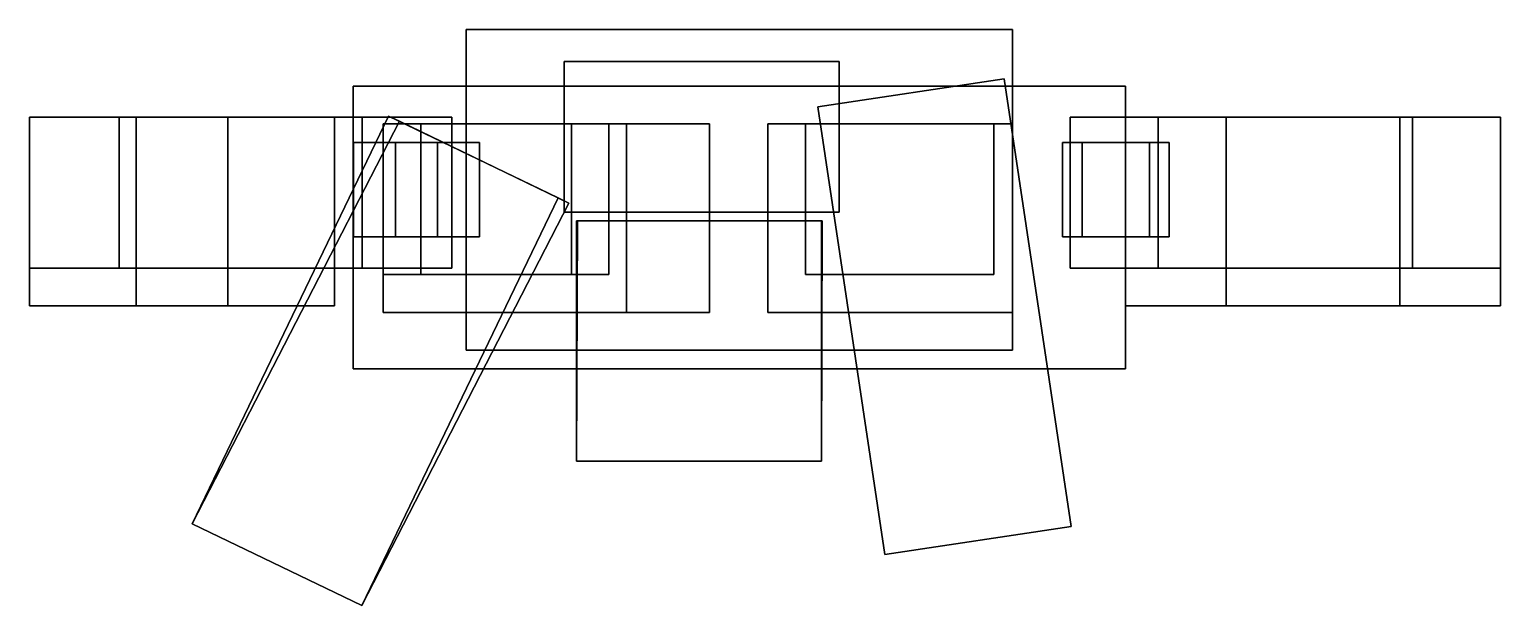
# Model space of a CAD drawing. Extents: x -0.352 to 0.429, y -0.279 to 0.026.
import ezdxf

# ---------------------------------------------------------------- set-up
doc = ezdxf.new("R2010")
doc.units = 0
doc.header["$MEASUREMENT"] = 0
doc.layers.get('0').update_dxf_attribs({"color": 8, "linetype": 'CONTINUOUS'})

msp = doc.modelspace()

# ---------------------------------------------------------------- meshes
at = {"color": 5}
mesh = msp.add_polymesh((6, 3), dxfattribs=at)
for k, corner in enumerate([(0.16997, -0.14358, 0.89), (0.16997, 0.02642, 0.89), (0.16997, 0.02642, 0.89), (-0.12003, -0.14358, 0.89), (-0.12003, 0.02642, 0.89), (-0.12003, 0.02642, 0.89), (-0.12003, -0.14358, 1.12), (-0.12003, 0.02642, 1.12), (-0.12003, 0.02642, 0.89), (0.16997, -0.14358, 1.12), (0.16997, 0.02642, 1.12), (0.16997, 0.02642, 0.89), (0.16997, -0.14358, 1.12), (0.16997, -0.14358, 1.12), (0.16997, -0.14358, 0.89), (-0.12003, -0.14358, 1.12), (-0.12003, -0.14358, 1.12), (-0.12003, -0.14358, 0.89)]):
    mesh.set_mesh_vertex(divmod(k, 3), corner)
at = {"color": 38}
mesh = msp.add_polymesh((6, 3), dxfattribs=at)
for k, corner in enumerate([(0.07794, -0.07049, 1.5472), (0.07794, 0.00951, 1.5472), (0.07794, 0.00951, 1.5472), (-0.06814, -0.07049, 1.5472), (-0.06814, 0.00951, 1.5472), (-0.06814, 0.00951, 1.5472), (-0.06814, -0.07049, 1.74509), (-0.06814, 0.00951, 1.74509), (-0.06814, 0.00951, 1.5472), (0.07794, -0.07049, 1.74509), (0.07794, 0.00951, 1.74509), (0.07794, 0.00951, 1.5472), (0.07794, -0.07049, 1.74509), (0.07794, -0.07049, 1.74509), (0.07794, -0.07049, 1.5472), (-0.06814, -0.07049, 1.74509), (-0.06814, -0.07049, 1.74509), (-0.06814, -0.07049, 1.5472)]):
    mesh.set_mesh_vertex(divmod(k, 3), corner)
mesh = msp.add_polymesh((6, 3))
for k, corner in enumerate([(0.10222, -0.25192), (0.10222, -0.25192), (0.10222, -0.25192), (0.06662, -0.01457, 0.12), (0.06662, -0.01457), (0.06662, -0.01457), (0.16551, 0.00026, 0.12), (0.16551, 0.00026), (0.06662, -0.01457), (0.20111, -0.23708), (0.20111, -0.23708), (0.10222, -0.25192), (0.20111, -0.23708), (0.20111, -0.23708), (0.10222, -0.25192), (0.16551, 0.00026, 0.12), (0.16551, 0.00026, 0.12), (0.06662, -0.01457, 0.12)]):
    mesh.set_mesh_vertex(divmod(k, 3), corner)
at = {"color": 5}
mesh = msp.add_polymesh((6, 3), dxfattribs=at)
for k, corner in enumerate([(0.22997, -0.15358, 1.12), (0.22997, -0.00358, 1.12), (0.22997, -0.00358, 1.12), (-0.18003, -0.15358, 1.12), (-0.18003, -0.00358, 1.12), (-0.18003, -0.00358, 1.12), (-0.18003, -0.15358, 1.5), (-0.18003, -0.00358, 1.5), (-0.18003, -0.00358, 1.12), (0.22997, -0.15358, 1.5), (0.22997, -0.00358, 1.5), (0.22997, -0.00358, 1.12), (0.22997, -0.15358, 1.5), (0.22997, -0.15358, 1.5), (0.22997, -0.15358, 1.12), (-0.18003, -0.15358, 1.5), (-0.18003, -0.15358, 1.5), (-0.18003, -0.15358, 1.12)]):
    mesh.set_mesh_vertex(divmod(k, 3), corner)
mesh = msp.add_polymesh((6, 3), dxfattribs=at)
for k, corner in enumerate([(-0.29527, -0.12009, 1.17934), (-0.29527, -0.02009, 1.17934), (-0.29527, -0.02009, 1.17934), (-0.35194, -0.12009, 1.19907), (-0.35194, -0.02009, 1.19907), (-0.35194, -0.02009, 1.19907), (-0.24669, -0.12009, 1.50127), (-0.24669, -0.02009, 1.50127), (-0.35194, -0.02009, 1.19907), (-0.19003, -0.12009, 1.48154), (-0.19003, -0.02009, 1.48154), (-0.29527, -0.02009, 1.17934), (-0.19003, -0.12009, 1.48154), (-0.19003, -0.12009, 1.48154), (-0.29527, -0.12009, 1.17934), (-0.24669, -0.12009, 1.50127), (-0.24669, -0.12009, 1.50127), (-0.35194, -0.12009, 1.19907)]):
    mesh.set_mesh_vertex(divmod(k, 3), corner)
mesh = msp.add_polymesh((6, 3), dxfattribs=at)
for k, corner in enumerate([(-0.35194, -0.10009, 1.19907), (-0.35194, -0.02009, 1.19907), (-0.35194, -0.02009, 1.19907), (-0.30434, -0.10009, 1.23561), (-0.30434, -0.02009, 1.23561), (-0.30434, -0.02009, 1.23561), (-0.12774, -0.10009, 1.00559), (-0.12774, -0.02009, 1.00559), (-0.30434, -0.02009, 1.23561), (-0.17533, -0.10009, 0.96905), (-0.17533, -0.02009, 0.96905), (-0.35194, -0.02009, 1.19907), (-0.17533, -0.10009, 0.96905), (-0.17533, -0.10009, 0.96905), (-0.35194, -0.10009, 1.19907), (-0.12774, -0.10009, 1.00559), (-0.12774, -0.10009, 1.00559), (-0.30434, -0.10009, 1.23561)]):
    mesh.set_mesh_vertex(divmod(k, 3), corner)
mesh = msp.add_polymesh((6, 3))
for k, corner in enumerate([(-0.26551, -0.23566, 0.00096), (-0.26551, -0.23566, 0.00096), (-0.26551, -0.23566, 0.00096), (-0.15546, -0.02228, 0.12078), (-0.16127, -0.01948, 0.00096), (-0.16127, -0.01948, 0.00096), (-0.06552, -0.06565, 0.11541), (-0.07132, -0.06285, -0.00441), (-0.16127, -0.01948, 0.00096), (-0.17556, -0.27903, -0.00441), (-0.17556, -0.27903, -0.00441), (-0.26551, -0.23566, 0.00096), (-0.17556, -0.27903, -0.00441), (-0.17556, -0.27903, -0.00441), (-0.26551, -0.23566, 0.00096), (-0.06552, -0.06565, 0.11541), (-0.06552, -0.06565, 0.11541), (-0.15546, -0.02228, 0.12078)]):
    mesh.set_mesh_vertex(divmod(k, 3), corner)
mesh = msp.add_polymesh((6, 3), dxfattribs=at)
for k, corner in enumerate([(0.38228, -0.10009, 1.26151), (0.38228, -0.02009, 1.26151), (0.38228, -0.02009, 1.26151), (0.42904, -0.10009, 1.22392), (0.42904, -0.02009, 1.22392), (0.42904, -0.02009, 1.22392), (0.24734, -0.10009, 0.9979), (0.24734, -0.02009, 0.9979), (0.42904, -0.02009, 1.22392), (0.20058, -0.10009, 1.03549), (0.20058, -0.02009, 1.03549), (0.38228, -0.02009, 1.26151), (0.20058, -0.10009, 1.03549), (0.20058, -0.10009, 1.03549), (0.38228, -0.10009, 1.26151), (0.24734, -0.10009, 0.9979), (0.24734, -0.10009, 0.9979), (0.42904, -0.10009, 1.22392)]):
    mesh.set_mesh_vertex(divmod(k, 3), corner)
mesh = msp.add_polymesh((6, 3), dxfattribs=at)
for k, corner in enumerate([(0.42904, -0.12009, 1.22392), (0.42904, -0.02009, 1.22392), (0.42904, -0.02009, 1.22392), (0.37562, -0.12009, 1.19661), (0.37562, -0.02009, 1.19661), (0.37562, -0.02009, 1.19661), (0.22997, -0.12009, 1.48154), (0.22997, -0.02009, 1.48154), (0.37562, -0.02009, 1.19661), (0.28339, -0.12009, 1.50885), (0.28339, -0.02009, 1.50885), (0.42904, -0.02009, 1.22392), (0.28339, -0.12009, 1.50885), (0.28339, -0.12009, 1.50885), (0.42904, -0.12009, 1.22392), (0.22997, -0.12009, 1.48154), (0.22997, -0.12009, 1.48154), (0.37562, -0.12009, 1.19661)]):
    mesh.set_mesh_vertex(divmod(k, 3), corner)
at = {"color": 1}
mesh = msp.add_polymesh((6, 3), dxfattribs=at)
for k, corner in enumerate([(-0.06421, -0.10358, 0.1254), (-0.06421, -0.02358, 0.1254), (-0.06421, -0.02358, 0.1254), (-0.16407, -0.10358, 0.13077), (-0.16407, -0.02358, 0.13077), (-0.16407, -0.02358, 0.13077), (-0.14419, -0.10358, 0.50024), (-0.14419, -0.02358, 0.50024), (-0.16407, -0.02358, 0.13077), (-0.04434, -0.10358, 0.49486), (-0.04434, -0.02358, 0.49486), (-0.06421, -0.02358, 0.1254), (-0.04434, -0.10358, 0.49486), (-0.04434, -0.10358, 0.49486), (-0.06421, -0.10358, 0.1254), (-0.14419, -0.10358, 0.50024), (-0.14419, -0.10358, 0.50024), (-0.16407, -0.10358, 0.13077)]):
    mesh.set_mesh_vertex(divmod(k, 3), corner)
mesh = msp.add_polymesh((6, 3), dxfattribs=at)
for k, corner in enumerate([(-0.0349, -0.12358, 0.48782), (-0.0349, -0.02358, 0.48782), (-0.0349, -0.02358, 0.48782), (-0.16407, -0.12358, 0.50249), (-0.16407, -0.02358, 0.50249), (-0.16407, -0.02358, 0.50249), (-0.12003, -0.12358, 0.89), (-0.12003, -0.02358, 0.89), (-0.16407, -0.02358, 0.50249), (0.00914, -0.12358, 0.87532), (0.00914, -0.02358, 0.87532), (-0.0349, -0.02358, 0.48782), (0.00914, -0.12358, 0.87532), (0.00914, -0.12358, 0.87532), (-0.0349, -0.12358, 0.48782), (-0.12003, -0.12358, 0.89), (-0.12003, -0.12358, 0.89), (-0.16407, -0.12358, 0.50249)]):
    mesh.set_mesh_vertex(divmod(k, 3), corner)
mesh = msp.add_polymesh((6, 3), dxfattribs=at)
for k, corner in enumerate([(0.16997, -0.12358, 0.5), (0.16997, -0.02358, 0.5), (0.16997, -0.02358, 0.5), (0.03997, -0.12358, 0.5), (0.03997, -0.02358, 0.5), (0.03997, -0.02358, 0.5), (0.03997, -0.12358, 0.89), (0.03997, -0.02358, 0.89), (0.03997, -0.02358, 0.5), (0.16997, -0.12358, 0.89), (0.16997, -0.02358, 0.89), (0.16997, -0.02358, 0.5), (0.16997, -0.12358, 0.89), (0.16997, -0.12358, 0.89), (0.16997, -0.12358, 0.5), (0.03997, -0.12358, 0.89), (0.03997, -0.12358, 0.89), (0.03997, -0.12358, 0.5)]):
    mesh.set_mesh_vertex(divmod(k, 3), corner)
mesh = msp.add_polymesh((6, 3), dxfattribs=at)
for k, corner in enumerate([(0.15997, -0.10358, 0.13), (0.15997, -0.02358, 0.13), (0.15997, -0.02358, 0.13), (0.05997, -0.10358, 0.13), (0.05997, -0.02358, 0.13), (0.05997, -0.02358, 0.13), (0.05997, -0.10358, 0.5), (0.05997, -0.02358, 0.5), (0.05997, -0.02358, 0.13), (0.15997, -0.10358, 0.5), (0.15997, -0.02358, 0.5), (0.15997, -0.02358, 0.13), (0.15997, -0.10358, 0.5), (0.15997, -0.10358, 0.5), (0.15997, -0.10358, 0.13), (0.05997, -0.10358, 0.5), (0.05997, -0.10358, 0.5), (0.05997, -0.10358, 0.13)]):
    mesh.set_mesh_vertex(divmod(k, 3), corner)
mesh = msp.add_polymesh((6, 3))
for k, corner in enumerate([(-0.11307, -0.08358, 0.92589), (-0.11307, -0.03358, 0.92589), (-0.11307, -0.03358, 0.92589), (-0.15767, -0.08358, 0.91241), (-0.15767, -0.03358, 0.91241), (-0.15767, -0.03358, 0.91241), (-0.17997, -0.08358, 0.9862), (-0.17997, -0.03358, 0.9862), (-0.15767, -0.03358, 0.91241), (-0.13537, -0.08358, 0.99968), (-0.13537, -0.03358, 0.99968), (-0.11307, -0.03358, 0.92589), (-0.13537, -0.08358, 0.99968), (-0.13537, -0.08358, 0.99968), (-0.11307, -0.08358, 0.92589), (-0.17997, -0.08358, 0.9862), (-0.17997, -0.08358, 0.9862), (-0.15767, -0.08358, 0.91241)]):
    mesh.set_mesh_vertex(divmod(k, 3), corner)
mesh = msp.add_polymesh((6, 3))
for k, corner in enumerate([(0.24274, -0.08358, 0.94538), (0.24274, -0.03358, 0.94538), (0.24274, -0.03358, 0.94538), (0.19656, -0.08358, 0.95164), (0.19656, -0.03358, 0.95164), (0.19656, -0.03358, 0.95164), (0.20692, -0.08358, 1.02803), (0.20692, -0.03358, 1.02803), (0.19656, -0.03358, 0.95164), (0.25309, -0.08358, 1.02177), (0.25309, -0.03358, 1.02177), (0.24274, -0.03358, 0.94538), (0.25309, -0.08358, 1.02177), (0.25309, -0.08358, 1.02177), (0.24274, -0.08358, 0.94538), (0.20692, -0.08358, 1.02803), (0.20692, -0.08358, 1.02803), (0.19656, -0.08358, 0.95164)]):
    mesh.set_mesh_vertex(divmod(k, 3), corner)
at = {"color": 33}
mesh = msp.add_polymesh((6, 3), dxfattribs=at)
for k, corner in enumerate([(0.06898, -0.07512, 1.73421), (0.06898, -0.07512, 1.73421), (0.06898, -0.07512, 1.73421), (0.06848, -0.2024, 1.51421), (0.06848, -0.07512, 1.51421), (0.06848, -0.07512, 1.51421), (-0.06152, -0.2024, 1.5145), (-0.06152, -0.07512, 1.5145), (0.06848, -0.07512, 1.51421), (-0.06102, -0.07512, 1.7345), (-0.06102, -0.07512, 1.7345), (0.06898, -0.07512, 1.73421), (-0.06102, -0.07512, 1.7345), (-0.06102, -0.07512, 1.7345), (0.06898, -0.07512, 1.73421), (-0.06152, -0.2024, 1.5145), (-0.06152, -0.2024, 1.5145), (0.06848, -0.2024, 1.51421)]):
    mesh.set_mesh_vertex(divmod(k, 3), corner)

doc.saveas('drawing.dxf')
